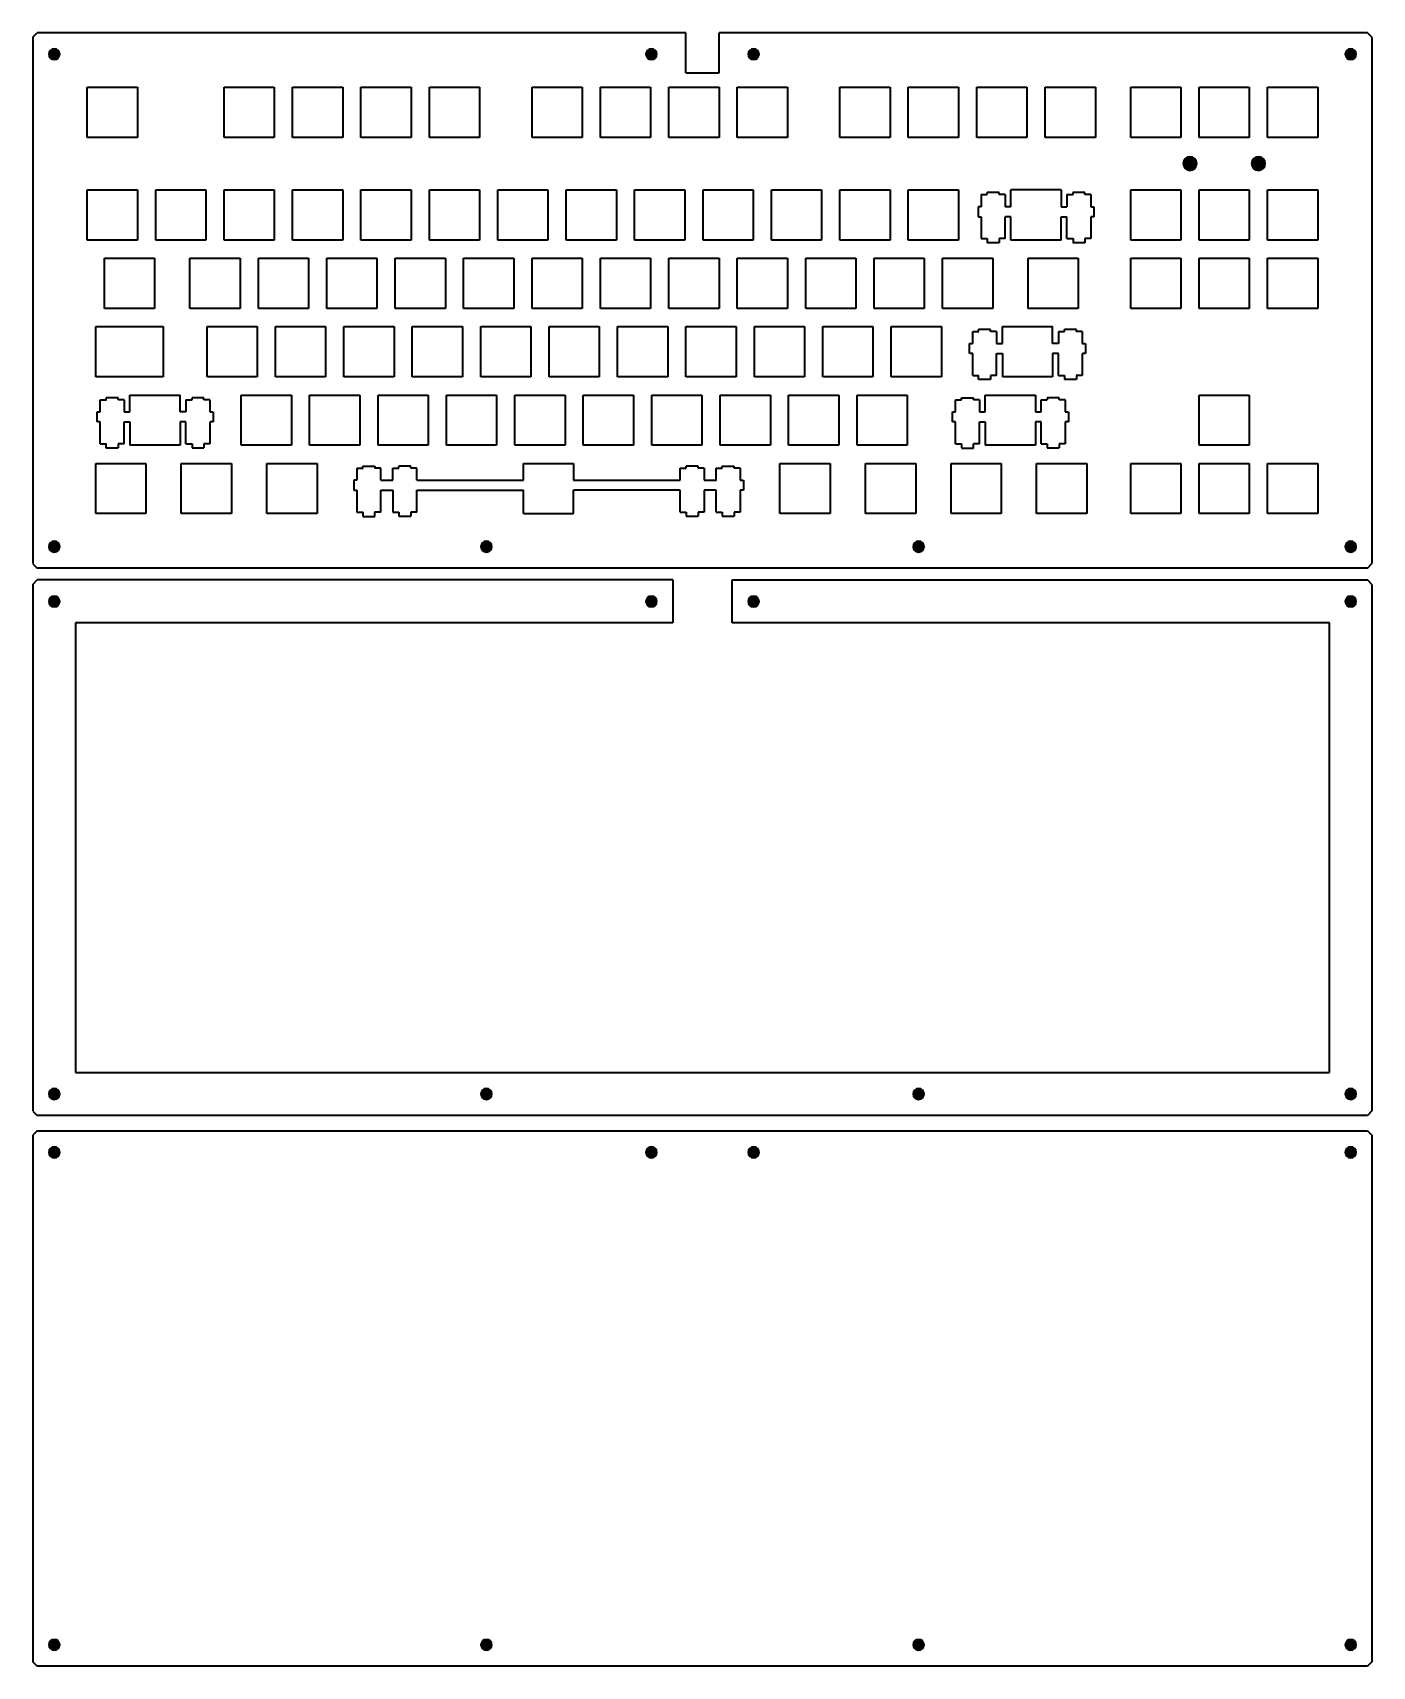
# Model space of a CAD drawing. Header units: inches. Extents: x 0 to 373, y 0 to 455.
import ezdxf

# ---------------------------------------------------------------- set-up
doc = ezdxf.new("R2010")
doc.units = ezdxf.units.IN
doc.header["$MEASUREMENT"] = 0
doc.layers.add('Layer 1', color=7, linetype='Continuous')

# ---------------------------------------------------------------- blocks, each defined once
blk = doc.blocks.new('block 5')
at = {"layer": 'Layer 1', "true_color": 0xffffff}
h = blk.add_hatch(color=7, dxfattribs=at)
h.dxf.hatch_style = 2
edge = h.paths.add_edge_path()
edge.add_spline(control_points=[(6.17, 144.85), (7.01, 144.85), (7.69, 144.17), (7.69, 143.33), (7.69, 142.5), (7.01, 141.82), (6.17, 141.82), (5.34, 141.82), (4.66, 142.5), (4.66, 143.33), (4.66, 144.17), (5.34, 144.85), (6.17, 144.85)], knot_values=[0, 0, 0, 0, 1, 1, 1, 2, 2, 2, 3, 3, 3, 4, 4, 4, 4], degree=3, periodic=1)
h = blk.add_hatch(color=7, dxfattribs=at)
h.dxf.hatch_style = 2
edge = h.paths.add_edge_path()
edge.add_spline(control_points=[(172.44, 144.85), (173.28, 144.85), (173.95, 144.17), (173.95, 143.33), (173.95, 142.5), (173.28, 141.82), (172.44, 141.82), (171.6, 141.82), (170.92, 142.5), (170.92, 143.33), (170.92, 144.17), (171.6, 144.85), (172.44, 144.85)], knot_values=[0, 0, 0, 0, 1, 1, 1, 2, 2, 2, 3, 3, 3, 4, 4, 4, 4], degree=3, periodic=1)
h = blk.add_hatch(color=7, dxfattribs=at)
h.dxf.hatch_style = 2
edge = h.paths.add_edge_path()
edge.add_spline(control_points=[(200.91, 144.85), (201.74, 144.85), (202.42, 144.17), (202.42, 143.33), (202.42, 142.5), (201.74, 141.82), (200.91, 141.82), (200.07, 141.82), (199.39, 142.5), (199.39, 143.33), (199.39, 144.17), (200.07, 144.85), (200.91, 144.85)], knot_values=[0, 0, 0, 0, 1, 1, 1, 2, 2, 2, 3, 3, 3, 4, 4, 4, 4], degree=3, periodic=1)
h = blk.add_hatch(color=7, dxfattribs=at)
h.dxf.hatch_style = 2
edge = h.paths.add_edge_path()
edge.add_spline(control_points=[(367.17, 144.85), (368.01, 144.85), (368.69, 144.17), (368.69, 143.33), (368.69, 142.5), (368.01, 141.82), (367.17, 141.82), (366.33, 141.82), (365.65, 142.5), (365.65, 143.33), (365.65, 144.17), (366.33, 144.85), (367.17, 144.85)], knot_values=[0, 0, 0, 0, 1, 1, 1, 2, 2, 2, 3, 3, 3, 4, 4, 4, 4], degree=3, periodic=1)
h = blk.add_hatch(color=7, dxfattribs=at)
h.dxf.hatch_style = 2
edge = h.paths.add_edge_path()
edge.add_spline(control_points=[(6.17, 7.69), (7.01, 7.69), (7.69, 7.01), (7.69, 6.17), (7.69, 5.34), (7.01, 4.66), (6.17, 4.66), (5.34, 4.66), (4.66, 5.34), (4.66, 6.17), (4.66, 7.01), (5.34, 7.69), (6.17, 7.69)], knot_values=[0, 0, 0, 0, 1, 1, 1, 2, 2, 2, 3, 3, 3, 4, 4, 4, 4], degree=3, periodic=1)
h = blk.add_hatch(color=7, dxfattribs=at)
h.dxf.hatch_style = 2
edge = h.paths.add_edge_path()
edge.add_spline(control_points=[(126.51, 7.69), (127.34, 7.69), (128.02, 7.01), (128.02, 6.17), (128.02, 5.34), (127.34, 4.66), (126.51, 4.66), (125.67, 4.66), (124.99, 5.34), (124.99, 6.17), (124.99, 7.01), (125.67, 7.69), (126.51, 7.69)], knot_values=[0, 0, 0, 0, 1, 1, 1, 2, 2, 2, 3, 3, 3, 4, 4, 4, 4], degree=3, periodic=1)
h = blk.add_hatch(color=7, dxfattribs=at)
h.dxf.hatch_style = 2
edge = h.paths.add_edge_path()
edge.add_spline(control_points=[(246.84, 7.69), (247.68, 7.69), (248.36, 7.01), (248.36, 6.17), (248.36, 5.34), (247.68, 4.66), (246.84, 4.66), (246, 4.66), (245.32, 5.34), (245.32, 6.17), (245.32, 7.01), (246, 7.69), (246.84, 7.69)], knot_values=[0, 0, 0, 0, 1, 1, 1, 2, 2, 2, 3, 3, 3, 4, 4, 4, 4], degree=3, periodic=1)
h = blk.add_hatch(color=7, dxfattribs=at)
h.dxf.hatch_style = 2
edge = h.paths.add_edge_path()
edge.add_spline(control_points=[(367.17, 7.69), (368.01, 7.69), (368.69, 7.01), (368.69, 6.17), (368.69, 5.34), (368.01, 4.66), (367.17, 4.66), (366.33, 4.66), (365.65, 5.34), (365.65, 6.17), (365.65, 7.01), (366.33, 7.69), (367.17, 7.69)], knot_values=[0, 0, 0, 0, 1, 1, 1, 2, 2, 2, 3, 3, 3, 4, 4, 4, 4], degree=3, periodic=1)
at = {"layer": 'Layer 1', "color": 7, "lineweight": 35, "true_color": 0xffffff}
for points in [[(1.41, 149.33), (0.18, 148.1)], [(0.18, 148.1), (0.18, 1.45)], [(1.41, 149.33), (371.83, 149.33)], [(371.83, 149.33), (373.17, 147.99)], [(373.17, 1.55), (373.17, 147.99)], [(1.41, 0.18), (0.18, 1.41)], [(371.79, 0.18), (1.41, 0.18)], [(373.17, 1.55), (371.79, 0.18)]]:
    blk.add_lwpolyline(points, dxfattribs=at)
for points in [[(6.17, 144.85), (7.01, 144.85), (7.69, 144.17), (7.69, 143.33), (7.69, 142.5), (7.01, 141.82), (6.17, 141.82), (5.34, 141.82), (4.66, 142.5), (4.66, 143.33), (4.66, 144.17), (5.34, 144.85), (6.17, 144.85)], [(172.44, 144.85), (173.28, 144.85), (173.95, 144.17), (173.95, 143.33), (173.95, 142.5), (173.28, 141.82), (172.44, 141.82), (171.6, 141.82), (170.92, 142.5), (170.92, 143.33), (170.92, 144.17), (171.6, 144.85), (172.44, 144.85)], [(200.91, 144.85), (201.74, 144.85), (202.42, 144.17), (202.42, 143.33), (202.42, 142.5), (201.74, 141.82), (200.91, 141.82), (200.07, 141.82), (199.39, 142.5), (199.39, 143.33), (199.39, 144.17), (200.07, 144.85), (200.91, 144.85)], [(367.17, 144.85), (368.01, 144.85), (368.69, 144.17), (368.69, 143.33), (368.69, 142.5), (368.01, 141.82), (367.17, 141.82), (366.33, 141.82), (365.65, 142.5), (365.65, 143.33), (365.65, 144.17), (366.33, 144.85), (367.17, 144.85)], [(6.17, 7.69), (7.01, 7.69), (7.69, 7.01), (7.69, 6.17), (7.69, 5.34), (7.01, 4.66), (6.17, 4.66), (5.34, 4.66), (4.66, 5.34), (4.66, 6.17), (4.66, 7.01), (5.34, 7.69), (6.17, 7.69)], [(126.51, 7.69), (127.34, 7.69), (128.02, 7.01), (128.02, 6.17), (128.02, 5.34), (127.34, 4.66), (126.51, 4.66), (125.67, 4.66), (124.99, 5.34), (124.99, 6.17), (124.99, 7.01), (125.67, 7.69), (126.51, 7.69)], [(246.84, 7.69), (247.68, 7.69), (248.36, 7.01), (248.36, 6.17), (248.36, 5.34), (247.68, 4.66), (246.84, 4.66), (246, 4.66), (245.32, 5.34), (245.32, 6.17), (245.32, 7.01), (246, 7.69), (246.84, 7.69)], [(367.17, 7.69), (368.01, 7.69), (368.69, 7.01), (368.69, 6.17), (368.69, 5.34), (368.01, 4.66), (367.17, 4.66), (366.33, 4.66), (365.65, 5.34), (365.65, 6.17), (365.65, 7.01), (366.33, 7.69), (367.17, 7.69)]]:
    blk.add_open_spline(points, degree=3, knots=[0, 0, 0, 0, 1, 1, 1, 2, 2, 2, 3, 3, 3, 4, 4, 4, 4], dxfattribs=at)
blk = doc.blocks.new('block 6')
at = {"layer": 'Layer 1', "true_color": 0xffffff}
h = blk.add_hatch(color=7, dxfattribs=at)
h.dxf.hatch_style = 2
edge = h.paths.add_edge_path()
edge.add_spline(control_points=[(6.17, 298.27), (7.01, 298.27), (7.69, 297.59), (7.69, 296.76), (7.69, 295.92), (7.01, 295.24), (6.17, 295.24), (5.34, 295.24), (4.66, 295.92), (4.66, 296.76), (4.66, 297.59), (5.34, 298.27), (6.17, 298.27)], knot_values=[0, 0, 0, 0, 1, 1, 1, 2, 2, 2, 3, 3, 3, 4, 4, 4, 4], degree=3, periodic=1)
h = blk.add_hatch(color=7, dxfattribs=at)
h.dxf.hatch_style = 2
edge = h.paths.add_edge_path()
edge.add_spline(control_points=[(172.44, 298.27), (173.28, 298.27), (173.95, 297.59), (173.95, 296.76), (173.95, 295.92), (173.28, 295.24), (172.44, 295.24), (171.6, 295.24), (170.92, 295.92), (170.92, 296.76), (170.92, 297.59), (171.6, 298.27), (172.44, 298.27)], knot_values=[0, 0, 0, 0, 1, 1, 1, 2, 2, 2, 3, 3, 3, 4, 4, 4, 4], degree=3, periodic=1)
h = blk.add_hatch(color=7, dxfattribs=at)
h.dxf.hatch_style = 2
edge = h.paths.add_edge_path()
edge.add_spline(control_points=[(200.91, 298.27), (201.74, 298.27), (202.42, 297.59), (202.42, 296.76), (202.42, 295.92), (201.74, 295.24), (200.91, 295.24), (200.07, 295.24), (199.39, 295.92), (199.39, 296.76), (199.39, 297.59), (200.07, 298.27), (200.91, 298.27)], knot_values=[0, 0, 0, 0, 1, 1, 1, 2, 2, 2, 3, 3, 3, 4, 4, 4, 4], degree=3, periodic=1)
h = blk.add_hatch(color=7, dxfattribs=at)
h.dxf.hatch_style = 2
edge = h.paths.add_edge_path()
edge.add_spline(control_points=[(367.17, 298.27), (368.01, 298.27), (368.69, 297.59), (368.69, 296.76), (368.69, 295.92), (368.01, 295.24), (367.17, 295.24), (366.33, 295.24), (365.65, 295.92), (365.65, 296.76), (365.65, 297.59), (366.33, 298.27), (367.17, 298.27)], knot_values=[0, 0, 0, 0, 1, 1, 1, 2, 2, 2, 3, 3, 3, 4, 4, 4, 4], degree=3, periodic=1)
h = blk.add_hatch(color=7, dxfattribs=at)
h.dxf.hatch_style = 2
edge = h.paths.add_edge_path()
edge.add_spline(control_points=[(6.17, 161.11), (7.01, 161.11), (7.69, 160.43), (7.69, 159.6), (7.69, 158.76), (7.01, 158.08), (6.17, 158.08), (5.34, 158.08), (4.66, 158.76), (4.66, 159.6), (4.66, 160.43), (5.34, 161.11), (6.17, 161.11)], knot_values=[0, 0, 0, 0, 1, 1, 1, 2, 2, 2, 3, 3, 3, 4, 4, 4, 4], degree=3, periodic=1)
h = blk.add_hatch(color=7, dxfattribs=at)
h.dxf.hatch_style = 2
edge = h.paths.add_edge_path()
edge.add_spline(control_points=[(126.51, 161.11), (127.34, 161.11), (128.02, 160.43), (128.02, 159.6), (128.02, 158.76), (127.34, 158.08), (126.51, 158.08), (125.67, 158.08), (124.99, 158.76), (124.99, 159.6), (124.99, 160.43), (125.67, 161.11), (126.51, 161.11)], knot_values=[0, 0, 0, 0, 1, 1, 1, 2, 2, 2, 3, 3, 3, 4, 4, 4, 4], degree=3, periodic=1)
h = blk.add_hatch(color=7, dxfattribs=at)
h.dxf.hatch_style = 2
edge = h.paths.add_edge_path()
edge.add_spline(control_points=[(246.84, 161.11), (247.68, 161.11), (248.36, 160.43), (248.36, 159.6), (248.36, 158.76), (247.68, 158.08), (246.84, 158.08), (246, 158.08), (245.32, 158.76), (245.32, 159.6), (245.32, 160.43), (246, 161.11), (246.84, 161.11)], knot_values=[0, 0, 0, 0, 1, 1, 1, 2, 2, 2, 3, 3, 3, 4, 4, 4, 4], degree=3, periodic=1)
h = blk.add_hatch(color=7, dxfattribs=at)
h.dxf.hatch_style = 2
edge = h.paths.add_edge_path()
edge.add_spline(control_points=[(367.17, 161.11), (368.01, 161.11), (368.69, 160.43), (368.69, 159.6), (368.69, 158.76), (368.01, 158.08), (367.17, 158.08), (366.33, 158.08), (365.65, 158.76), (365.65, 159.6), (365.65, 160.43), (366.33, 161.11), (367.17, 161.11)], knot_values=[0, 0, 0, 0, 1, 1, 1, 2, 2, 2, 3, 3, 3, 4, 4, 4, 4], degree=3, periodic=1)
at = {"layer": 'Layer 1', "color": 7, "lineweight": 35, "true_color": 0xffffff}
for points in [[(0.18, 301.52), (1.41, 302.75)], [(0.18, 301.52), (0.18, 154.87)], [(178.4, 302.75), (1.41, 302.75)], [(178.4, 302.75), (178.4, 290.79)], [(194.91, 290.79), (194.91, 302.75)], [(194.91, 302.75), (371.83, 302.75)], [(373.17, 301.41), (371.83, 302.75)], [(373.17, 154.98), (373.17, 301.41)], [(178.4, 290.79), (12.14, 290.79)], [(12.14, 290.79), (12.14, 165.56)], [(361.21, 290.79), (194.91, 290.79)], [(361.21, 165.56), (361.21, 290.79)], [(12.14, 165.56), (361.21, 165.56)], [(0.18, 154.83), (1.41, 153.6)], [(373.17, 154.98), (371.79, 153.6)], [(371.79, 153.6), (1.41, 153.6)]]:
    blk.add_lwpolyline(points, dxfattribs=at)
for points in [[(6.17, 298.27), (7.01, 298.27), (7.69, 297.59), (7.69, 296.76), (7.69, 295.92), (7.01, 295.24), (6.17, 295.24), (5.34, 295.24), (4.66, 295.92), (4.66, 296.76), (4.66, 297.59), (5.34, 298.27), (6.17, 298.27)], [(172.44, 298.27), (173.28, 298.27), (173.95, 297.59), (173.95, 296.76), (173.95, 295.92), (173.28, 295.24), (172.44, 295.24), (171.6, 295.24), (170.92, 295.92), (170.92, 296.76), (170.92, 297.59), (171.6, 298.27), (172.44, 298.27)], [(200.91, 298.27), (201.74, 298.27), (202.42, 297.59), (202.42, 296.76), (202.42, 295.92), (201.74, 295.24), (200.91, 295.24), (200.07, 295.24), (199.39, 295.92), (199.39, 296.76), (199.39, 297.59), (200.07, 298.27), (200.91, 298.27)], [(367.17, 298.27), (368.01, 298.27), (368.69, 297.59), (368.69, 296.76), (368.69, 295.92), (368.01, 295.24), (367.17, 295.24), (366.33, 295.24), (365.65, 295.92), (365.65, 296.76), (365.65, 297.59), (366.33, 298.27), (367.17, 298.27)], [(6.17, 161.11), (7.01, 161.11), (7.69, 160.43), (7.69, 159.6), (7.69, 158.76), (7.01, 158.08), (6.17, 158.08), (5.34, 158.08), (4.66, 158.76), (4.66, 159.6), (4.66, 160.43), (5.34, 161.11), (6.17, 161.11)], [(126.51, 161.11), (127.34, 161.11), (128.02, 160.43), (128.02, 159.6), (128.02, 158.76), (127.34, 158.08), (126.51, 158.08), (125.67, 158.08), (124.99, 158.76), (124.99, 159.6), (124.99, 160.43), (125.67, 161.11), (126.51, 161.11)], [(246.84, 161.11), (247.68, 161.11), (248.36, 160.43), (248.36, 159.6), (248.36, 158.76), (247.68, 158.08), (246.84, 158.08), (246, 158.08), (245.32, 158.76), (245.32, 159.6), (245.32, 160.43), (246, 161.11), (246.84, 161.11)], [(367.17, 161.11), (368.01, 161.11), (368.69, 160.43), (368.69, 159.6), (368.69, 158.76), (368.01, 158.08), (367.17, 158.08), (366.33, 158.08), (365.65, 158.76), (365.65, 159.6), (365.65, 160.43), (366.33, 161.11), (367.17, 161.11)]]:
    blk.add_open_spline(points, degree=3, knots=[0, 0, 0, 0, 1, 1, 1, 2, 2, 2, 3, 3, 3, 4, 4, 4, 4], dxfattribs=at)
blk = doc.blocks.new('block 7')
at = {"layer": 'Layer 1', "true_color": 0xffffff}
h = blk.add_hatch(color=7, dxfattribs=at)
h.dxf.hatch_style = 2
edge = h.paths.add_edge_path()
edge.add_spline(control_points=[(6.17, 450.71), (7.01, 450.71), (7.69, 450.03), (7.69, 449.19), (7.69, 448.35), (7.01, 447.68), (6.17, 447.68), (5.34, 447.68), (4.66, 448.35), (4.66, 449.19), (4.66, 450.03), (5.34, 450.71), (6.17, 450.71)], knot_values=[0, 0, 0, 0, 1, 1, 1, 2, 2, 2, 3, 3, 3, 4, 4, 4, 4], degree=3, periodic=1)
h = blk.add_hatch(color=7, dxfattribs=at)
h.dxf.hatch_style = 2
edge = h.paths.add_edge_path()
edge.add_spline(control_points=[(172.44, 450.71), (173.28, 450.71), (173.95, 450.03), (173.95, 449.19), (173.95, 448.35), (173.28, 447.68), (172.44, 447.68), (171.6, 447.68), (170.92, 448.35), (170.92, 449.19), (170.92, 450.03), (171.6, 450.71), (172.44, 450.71)], knot_values=[0, 0, 0, 0, 1, 1, 1, 2, 2, 2, 3, 3, 3, 4, 4, 4, 4], degree=3, periodic=1)
h = blk.add_hatch(color=7, dxfattribs=at)
h.dxf.hatch_style = 2
edge = h.paths.add_edge_path()
edge.add_spline(control_points=[(200.91, 450.71), (201.74, 450.71), (202.42, 450.03), (202.42, 449.19), (202.42, 448.35), (201.74, 447.68), (200.91, 447.68), (200.07, 447.68), (199.39, 448.35), (199.39, 449.19), (199.39, 450.03), (200.07, 450.71), (200.91, 450.71)], knot_values=[0, 0, 0, 0, 1, 1, 1, 2, 2, 2, 3, 3, 3, 4, 4, 4, 4], degree=3, periodic=1)
h = blk.add_hatch(color=7, dxfattribs=at)
h.dxf.hatch_style = 2
edge = h.paths.add_edge_path()
edge.add_spline(control_points=[(367.17, 450.71), (368.01, 450.71), (368.69, 450.03), (368.69, 449.19), (368.69, 448.35), (368.01, 447.68), (367.17, 447.68), (366.33, 447.68), (365.65, 448.35), (365.65, 449.19), (365.65, 450.03), (366.33, 450.71), (367.17, 450.71)], knot_values=[0, 0, 0, 0, 1, 1, 1, 2, 2, 2, 3, 3, 3, 4, 4, 4, 4], degree=3, periodic=1)
h = blk.add_hatch(color=7, dxfattribs=at)
h.dxf.hatch_style = 2
edge = h.paths.add_edge_path()
edge.add_spline(control_points=[(6, 447.75), (6, 447.75), (6, 447.75), (6, 447.75), (6, 447.75), (6, 447.75), (6, 447.75), (6, 447.75), (6, 447.75), (6, 447.75), (6, 447.75), (6, 447.75), (6, 447.75)], knot_values=[0, 0, 0, 0, 1, 1, 1, 2, 2, 2, 3, 3, 3, 4, 4, 4, 4], degree=3, periodic=1)
h = blk.add_hatch(color=7, dxfattribs=at)
h.dxf.hatch_style = 2
edge = h.paths.add_edge_path()
edge.add_spline(control_points=[(6, 447.75), (6, 447.75), (6, 447.75), (6, 447.75), (6, 447.75), (6, 447.75), (6, 447.75), (6, 447.75), (6, 447.75), (6, 447.75), (6, 447.75), (6, 447.75), (6, 447.75)], knot_values=[0, 0, 0, 0, 1, 1, 1, 2, 2, 2, 3, 3, 3, 4, 4, 4, 4], degree=3, periodic=1)
h = blk.add_hatch(color=7, dxfattribs=at)
h.dxf.hatch_style = 2
edge = h.paths.add_edge_path()
edge.add_spline(control_points=[(6, 447.75), (6, 447.75), (6, 447.75), (6, 447.75), (6, 447.75), (6, 447.75), (6, 447.75), (6, 447.75), (6, 447.75), (6, 447.75), (6, 447.75), (6, 447.75), (6, 447.75)], knot_values=[0, 0, 0, 0, 1, 1, 1, 2, 2, 2, 3, 3, 3, 4, 4, 4, 4], degree=3, periodic=1)
h = blk.add_hatch(color=7, dxfattribs=at)
h.dxf.hatch_style = 2
edge = h.paths.add_edge_path()
edge.add_spline(control_points=[(6, 447.75), (6, 447.75), (6, 447.75), (6, 447.75), (6, 447.75), (6, 447.75), (6, 447.75), (6, 447.75), (6, 447.75), (6, 447.75), (6, 447.75), (6, 447.75), (6, 447.75)], knot_values=[0, 0, 0, 0, 1, 1, 1, 2, 2, 2, 3, 3, 3, 4, 4, 4, 4], degree=3, periodic=1)
h = blk.add_hatch(color=7, dxfattribs=at)
h.dxf.hatch_style = 2
edge = h.paths.add_edge_path()
edge.add_spline(control_points=[(322.4, 420.62), (323.46, 420.62), (324.31, 419.76), (324.31, 418.71), (324.31, 417.66), (323.46, 416.81), (322.4, 416.81), (321.35, 416.81), (320.5, 417.66), (320.5, 418.71), (320.5, 419.76), (321.35, 420.62), (322.4, 420.62)], knot_values=[0, 0, 0, 0, 1, 1, 1, 2, 2, 2, 3, 3, 3, 4, 4, 4, 4], degree=3, periodic=1)
h = blk.add_hatch(color=7, dxfattribs=at)
h.dxf.hatch_style = 2
edge = h.paths.add_edge_path()
edge.add_spline(control_points=[(341.45, 420.62), (342.51, 420.62), (343.36, 419.76), (343.36, 418.71), (343.36, 417.66), (342.51, 416.81), (341.45, 416.81), (340.4, 416.81), (339.55, 417.66), (339.55, 418.71), (339.55, 419.76), (340.4, 420.62), (341.45, 420.62)], knot_values=[0, 0, 0, 0, 1, 1, 1, 2, 2, 2, 3, 3, 3, 4, 4, 4, 4], degree=3, periodic=1)
h = blk.add_hatch(color=7, dxfattribs=at)
h.dxf.hatch_style = 2
edge = h.paths.add_edge_path()
edge.add_spline(control_points=[(6.17, 313.55), (7.01, 313.55), (7.69, 312.87), (7.69, 312.03), (7.69, 311.19), (7.01, 310.52), (6.17, 310.52), (5.34, 310.52), (4.66, 311.19), (4.66, 312.03), (4.66, 312.87), (5.34, 313.55), (6.17, 313.55)], knot_values=[0, 0, 0, 0, 1, 1, 1, 2, 2, 2, 3, 3, 3, 4, 4, 4, 4], degree=3, periodic=1)
h = blk.add_hatch(color=7, dxfattribs=at)
h.dxf.hatch_style = 2
edge = h.paths.add_edge_path()
edge.add_spline(control_points=[(126.51, 313.55), (127.34, 313.55), (128.02, 312.87), (128.02, 312.03), (128.02, 311.19), (127.34, 310.52), (126.51, 310.52), (125.67, 310.52), (124.99, 311.19), (124.99, 312.03), (124.99, 312.87), (125.67, 313.55), (126.51, 313.55)], knot_values=[0, 0, 0, 0, 1, 1, 1, 2, 2, 2, 3, 3, 3, 4, 4, 4, 4], degree=3, periodic=1)
h = blk.add_hatch(color=7, dxfattribs=at)
h.dxf.hatch_style = 2
edge = h.paths.add_edge_path()
edge.add_spline(control_points=[(246.84, 313.55), (247.68, 313.55), (248.36, 312.87), (248.36, 312.03), (248.36, 311.19), (247.68, 310.52), (246.84, 310.52), (246, 310.52), (245.32, 311.19), (245.32, 312.03), (245.32, 312.87), (246, 313.55), (246.84, 313.55)], knot_values=[0, 0, 0, 0, 1, 1, 1, 2, 2, 2, 3, 3, 3, 4, 4, 4, 4], degree=3, periodic=1)
h = blk.add_hatch(color=7, dxfattribs=at)
h.dxf.hatch_style = 2
edge = h.paths.add_edge_path()
edge.add_spline(control_points=[(367.17, 313.55), (368.01, 313.55), (368.69, 312.87), (368.69, 312.03), (368.69, 311.19), (368.01, 310.52), (367.17, 310.52), (366.33, 310.52), (365.65, 311.19), (365.65, 312.03), (365.65, 312.87), (366.33, 313.55), (367.17, 313.55)], knot_values=[0, 0, 0, 0, 1, 1, 1, 2, 2, 2, 3, 3, 3, 4, 4, 4, 4], degree=3, periodic=1)
at = {"layer": 'Layer 1', "color": 7, "lineweight": 35, "true_color": 0xffffff}
for points in [[(0.18, 453.95), (1.41, 455.19)], [(182, 455.19), (1.41, 455.19)], [(182, 443.97), (182, 455.19)], [(371.83, 455.19), (191.31, 455.19)], [(191.31, 443.97), (191.31, 455.19)], [(373.17, 453.85), (371.83, 455.19)], [(0.18, 453.95), (0.18, 307.3)], [(373.17, 307.41), (373.17, 453.85)], [(182, 443.97), (191.31, 443.97)], [(15.38, 439.98), (29.35, 439.98)], [(15.38, 426.01), (15.38, 439.98)], [(29.35, 439.98), (29.35, 426.01)], [(53.48, 439.98), (67.45, 439.98)], [(53.48, 426.01), (53.48, 439.98)], [(67.45, 439.98), (67.45, 426.01)], [(72.53, 439.98), (86.5, 439.98)], [(72.53, 426.01), (72.53, 439.98)], [(86.5, 439.98), (86.5, 426.01)], [(91.58, 439.98), (105.55, 439.98)], [(91.58, 426.01), (91.58, 439.98)], [(105.55, 439.98), (105.55, 426.01)], [(110.63, 439.98), (124.6, 439.98)], [(110.63, 426.01), (110.63, 439.98)], [(124.6, 439.98), (124.6, 426.01)], [(139.21, 439.98), (153.18, 439.98)], [(139.21, 426.01), (139.21, 439.98)], [(153.18, 439.98), (153.18, 426.01)], [(158.26, 439.98), (172.23, 439.98)], [(158.26, 426.01), (158.26, 439.98)], [(172.23, 439.98), (172.23, 426.01)], [(177.31, 439.98), (191.28, 439.98)], [(177.31, 426.01), (177.31, 439.98)], [(191.28, 439.98), (191.28, 426.01)], [(196.36, 439.98), (210.33, 439.98)], [(196.36, 426.01), (196.36, 439.98)], [(210.33, 439.98), (210.33, 426.01)], [(224.93, 439.98), (238.9, 439.98)], [(224.93, 426.01), (224.93, 439.98)], [(238.9, 439.98), (238.9, 426.01)], [(243.98, 439.98), (257.95, 439.98)], [(243.98, 426.01), (243.98, 439.98)], [(257.95, 439.98), (257.95, 426.01)], [(263.03, 439.98), (277, 439.98)], [(263.03, 426.01), (263.03, 439.98)], [(277, 439.98), (277, 426.01)], [(282.08, 439.98), (296.05, 439.98)], [(282.08, 426.01), (282.08, 439.98)], [(296.05, 439.98), (296.05, 426.01)], [(305.89, 439.98), (319.86, 439.98)], [(305.89, 426.01), (305.89, 439.98)], [(319.86, 439.98), (319.86, 426.01)], [(324.94, 439.98), (338.91, 439.98)], [(324.94, 426.01), (324.94, 439.98)], [(338.91, 439.98), (338.91, 426.01)], [(343.99, 439.98), (357.96, 439.98)], [(343.99, 426.01), (343.99, 439.98)], [(357.96, 439.98), (357.96, 426.01)], [(29.35, 426.01), (15.38, 426.01)], [(67.45, 426.01), (53.48, 426.01)], [(86.5, 426.01), (72.53, 426.01)], [(105.55, 426.01), (91.58, 426.01)], [(124.6, 426.01), (110.63, 426.01)], [(153.18, 426.01), (139.21, 426.01)], [(172.23, 426.01), (158.26, 426.01)], [(191.28, 426.01), (177.31, 426.01)], [(210.33, 426.01), (196.36, 426.01)], [(238.9, 426.01), (224.93, 426.01)], [(257.95, 426.01), (243.98, 426.01)], [(277, 426.01), (263.03, 426.01)], [(296.05, 426.01), (282.08, 426.01)], [(319.86, 426.01), (305.89, 426.01)], [(338.91, 426.01), (324.94, 426.01)], [(357.96, 426.01), (343.99, 426.01)], [(15.38, 411.41), (29.35, 411.41)], [(15.38, 397.44), (15.38, 411.41)], [(29.35, 411.41), (29.35, 397.44)], [(34.43, 411.41), (48.4, 411.41)], [(34.43, 397.44), (34.43, 411.41)], [(48.4, 411.41), (48.4, 397.44)], [(53.48, 411.41), (67.45, 411.41)], [(53.48, 397.44), (53.48, 411.41)], [(67.45, 411.41), (67.45, 397.44)], [(72.53, 411.41), (86.5, 411.41)], [(72.53, 397.44), (72.53, 411.41)], [(86.5, 411.41), (86.5, 397.44)], [(91.58, 411.41), (105.55, 411.41)], [(91.58, 397.44), (91.58, 411.41)], [(105.55, 411.41), (105.55, 397.44)], [(110.63, 411.41), (124.6, 411.41)], [(110.63, 397.44), (110.63, 411.41)], [(124.6, 411.41), (124.6, 397.44)], [(129.68, 411.41), (143.65, 411.41)], [(129.68, 397.44), (129.68, 411.41)], [(143.65, 411.41), (143.65, 397.44)], [(148.73, 411.41), (162.7, 411.41)], [(148.73, 397.44), (148.73, 411.41)], [(162.7, 411.41), (162.7, 397.44)], [(167.78, 411.41), (181.75, 411.41)], [(167.78, 397.44), (167.78, 411.41)], [(181.75, 411.41), (181.75, 397.44)], [(186.83, 411.41), (200.8, 411.41)], [(186.83, 397.44), (186.83, 411.41)], [(200.8, 411.41), (200.8, 397.44)], [(205.88, 411.41), (219.85, 411.41)], [(205.88, 397.44), (205.88, 411.41)], [(219.85, 411.41), (219.85, 397.44)], [(224.93, 411.41), (238.9, 411.41)], [(224.93, 397.44), (224.93, 411.41)], [(238.9, 411.41), (238.9, 397.44)], [(243.98, 411.41), (257.95, 411.41)], [(243.98, 397.44), (243.98, 411.41)], [(257.95, 411.41), (257.95, 397.44)], [(264.27, 410.1), (264.27, 406.72)], [(264.27, 410.1), (265.96, 410.1)], [(269.24, 410.63), (265.92, 410.63)], [(265.96, 410.1), (265.96, 410.63)], [(269.24, 410.1), (269.24, 410.63)], [(270.93, 410.1), (269.24, 410.1)], [(270.93, 410.1), (270.93, 406.72)], [(286.53, 411.41), (272.56, 411.41)], [(272.56, 406.72), (272.56, 411.41)], [(286.53, 411.41), (286.53, 406.72)], [(288.15, 410.1), (288.15, 406.72)], [(288.15, 410.1), (289.84, 410.1)], [(293.12, 410.63), (289.81, 410.63)], [(289.84, 410.1), (289.84, 410.63)], [(293.12, 410.1), (293.12, 410.63)], [(294.82, 410.1), (293.12, 410.1)], [(294.82, 410.1), (294.82, 406.72)], [(305.89, 411.41), (319.86, 411.41)], [(305.89, 397.44), (305.89, 411.41)], [(319.86, 411.41), (319.86, 397.44)], [(324.94, 411.41), (338.91, 411.41)], [(324.94, 397.44), (324.94, 411.41)], [(338.91, 411.41), (338.91, 397.44)], [(343.99, 411.41), (357.96, 411.41)], [(343.99, 397.44), (343.99, 411.41)], [(357.96, 411.41), (357.96, 397.44)], [(263.42, 406.72), (263.42, 403.93)], [(264.27, 406.72), (263.42, 406.72)], [(272.56, 406.72), (270.93, 406.72)], [(286.53, 406.72), (288.15, 406.72)], [(294.82, 406.72), (295.66, 406.72)], [(295.66, 406.72), (295.66, 403.93)], [(263.42, 403.93), (264.27, 403.93)], [(264.27, 403.93), (264.27, 397.83)], [(270.93, 397.83), (270.93, 403.93)], [(272.56, 403.93), (270.93, 403.93)], [(272.56, 397.44), (272.56, 403.93)], [(286.53, 397.44), (286.53, 403.93)], [(286.53, 403.93), (288.15, 403.93)], [(288.15, 397.83), (288.15, 403.93)], [(294.82, 403.93), (294.82, 397.83)], [(295.66, 403.93), (294.82, 403.93)], [(29.35, 397.44), (15.38, 397.44)], [(48.4, 397.44), (34.43, 397.44)], [(67.45, 397.44), (53.48, 397.44)], [(86.5, 397.44), (72.53, 397.44)], [(105.55, 397.44), (91.58, 397.44)], [(124.6, 397.44), (110.63, 397.44)], [(143.65, 397.44), (129.68, 397.44)], [(162.7, 397.44), (148.73, 397.44)], [(181.75, 397.44), (167.78, 397.44)], [(200.8, 397.44), (186.83, 397.44)], [(219.85, 397.44), (205.88, 397.44)], [(238.9, 397.44), (224.93, 397.44)], [(257.95, 397.44), (243.98, 397.44)], [(264.27, 397.83), (265.96, 397.83)], [(269.24, 396.66), (265.92, 396.66)], [(265.96, 397.83), (265.96, 396.7)], [(269.24, 397.83), (269.24, 396.7)], [(270.93, 397.83), (269.24, 397.83)], [(286.53, 397.44), (272.56, 397.44)], [(288.15, 397.83), (289.84, 397.83)], [(293.12, 396.66), (289.81, 396.66)], [(289.84, 397.83), (289.84, 396.7)], [(293.12, 397.83), (293.12, 396.7)], [(294.82, 397.83), (293.12, 397.83)], [(319.86, 397.44), (305.89, 397.44)], [(338.91, 397.44), (324.94, 397.44)], [(357.96, 397.44), (343.99, 397.44)], [(20.14, 392.36), (34.11, 392.36)], [(20.14, 378.39), (20.14, 392.36)], [(34.11, 392.36), (34.11, 378.39)], [(43.96, 392.36), (57.93, 392.36)], [(43.96, 378.39), (43.96, 392.36)], [(57.93, 392.36), (57.93, 378.39)], [(63.01, 392.36), (76.98, 392.36)], [(63.01, 378.39), (63.01, 392.36)], [(76.98, 392.36), (76.98, 378.39)], [(82.06, 392.36), (96.03, 392.36)], [(82.06, 378.39), (82.06, 392.36)], [(96.03, 392.36), (96.03, 378.39)], [(101.11, 392.36), (115.08, 392.36)], [(101.11, 378.39), (101.11, 392.36)], [(115.08, 392.36), (115.08, 378.39)], [(120.16, 392.36), (134.13, 392.36)], [(120.16, 378.39), (120.16, 392.36)], [(134.13, 392.36), (134.13, 378.39)], [(139.21, 392.36), (153.18, 392.36)], [(139.21, 378.39), (139.21, 392.36)], [(153.18, 392.36), (153.18, 378.39)], [(158.26, 392.36), (172.23, 392.36)], [(158.26, 378.39), (158.26, 392.36)], [(172.23, 392.36), (172.23, 378.39)], [(177.31, 392.36), (191.28, 392.36)], [(177.31, 378.39), (177.31, 392.36)], [(191.28, 392.36), (191.28, 378.39)], [(196.36, 392.36), (210.33, 392.36)], [(196.36, 378.39), (196.36, 392.36)], [(210.33, 392.36), (210.33, 378.39)], [(215.41, 392.36), (229.38, 392.36)], [(215.41, 378.39), (215.41, 392.36)], [(229.38, 392.36), (229.38, 378.39)], [(234.46, 392.36), (248.43, 392.36)], [(234.46, 378.39), (234.46, 392.36)], [(248.43, 392.36), (248.43, 378.39)], [(253.51, 392.36), (267.48, 392.36)], [(253.51, 378.39), (253.51, 392.36)], [(267.48, 392.36), (267.48, 378.39)], [(277.32, 392.36), (291.29, 392.36)], [(277.32, 378.39), (277.32, 392.36)], [(291.29, 392.36), (291.29, 378.39)], [(305.89, 392.36), (319.86, 392.36)], [(305.89, 378.39), (305.89, 392.36)], [(319.86, 392.36), (319.86, 378.39)], [(324.94, 392.36), (338.91, 392.36)], [(324.94, 378.39), (324.94, 392.36)], [(338.91, 392.36), (338.91, 378.39)], [(343.99, 392.36), (357.96, 392.36)], [(343.99, 378.39), (343.99, 392.36)], [(357.96, 392.36), (357.96, 378.39)], [(34.11, 378.39), (20.14, 378.39)], [(57.93, 378.39), (43.96, 378.39)], [(76.98, 378.39), (63.01, 378.39)], [(96.03, 378.39), (82.06, 378.39)], [(115.08, 378.39), (101.11, 378.39)], [(134.13, 378.39), (120.16, 378.39)], [(153.18, 378.39), (139.21, 378.39)], [(172.23, 378.39), (158.26, 378.39)], [(191.28, 378.39), (177.31, 378.39)], [(210.33, 378.39), (196.36, 378.39)], [(229.38, 378.39), (215.41, 378.39)], [(248.43, 378.39), (234.46, 378.39)], [(267.48, 378.39), (253.51, 378.39)], [(291.29, 378.39), (277.32, 378.39)], [(319.86, 378.39), (305.89, 378.39)], [(338.91, 378.39), (324.94, 378.39)], [(357.96, 378.39), (343.99, 378.39)], [(17.74, 373.31), (36.48, 373.31)], [(17.74, 359.34), (17.74, 373.31)], [(36.48, 373.31), (36.48, 359.34)], [(48.72, 373.31), (62.69, 373.31)], [(48.72, 359.34), (48.72, 373.31)], [(62.69, 373.31), (62.69, 359.34)], [(67.77, 373.31), (81.74, 373.31)], [(67.77, 359.34), (67.77, 373.31)], [(81.74, 373.31), (81.74, 359.34)], [(86.82, 373.31), (100.79, 373.31)], [(86.82, 359.34), (86.82, 373.31)], [(100.79, 373.31), (100.79, 359.34)], [(105.87, 373.31), (119.84, 373.31)], [(105.87, 359.34), (105.87, 373.31)], [(119.84, 373.31), (119.84, 359.34)], [(124.92, 373.31), (138.89, 373.31)], [(124.92, 359.34), (124.92, 373.31)], [(138.89, 373.31), (138.89, 359.34)], [(143.97, 373.31), (157.94, 373.31)], [(143.97, 359.34), (143.97, 373.31)], [(157.94, 373.31), (157.94, 359.34)], [(163.02, 373.31), (176.99, 373.31)], [(163.02, 359.34), (163.02, 373.31)], [(176.99, 373.31), (176.99, 359.34)], [(182.07, 373.31), (196.04, 373.31)], [(182.07, 359.34), (182.07, 373.31)], [(196.04, 373.31), (196.04, 359.34)], [(201.12, 373.31), (215.09, 373.31)], [(201.12, 359.34), (201.12, 373.31)], [(215.09, 373.31), (215.09, 359.34)], [(220.17, 373.31), (234.14, 373.31)], [(220.17, 359.34), (220.17, 373.31)], [(234.14, 373.31), (234.14, 359.34)], [(239.22, 373.31), (253.19, 373.31)], [(239.22, 359.34), (239.22, 373.31)], [(253.19, 373.31), (253.19, 359.34)], [(270.16, 373.31), (284.13, 373.31)], [(270.16, 368.62), (270.16, 373.31)], [(284.13, 368.62), (284.13, 373.31)], [(261.02, 368.62), (261.87, 368.62)], [(261.02, 365.83), (261.02, 368.62)], [(261.9, 368.62), (261.9, 372)], [(261.9, 372), (263.6, 372)], [(266.88, 372.53), (263.56, 372.53)], [(263.56, 372), (263.56, 372.53)], [(268.53, 372), (266.84, 372)], [(266.88, 372), (266.88, 372.53)], [(268.53, 372), (268.53, 368.62)], [(268.53, 368.62), (270.16, 368.62)], [(285.75, 368.62), (284.13, 368.62)], [(285.75, 372), (285.75, 368.62)], [(285.75, 372), (287.44, 372)], [(290.76, 372.53), (287.44, 372.53)], [(287.44, 372), (287.44, 372.53)], [(292.42, 372), (290.72, 372)], [(290.76, 372), (290.76, 372.53)], [(292.42, 372), (292.42, 368.62)], [(292.42, 368.62), (293.26, 368.62)], [(293.3, 368.62), (293.3, 365.83)], [(261.9, 365.83), (261.06, 365.83)], [(261.9, 359.73), (261.9, 365.83)], [(268.53, 359.73), (268.53, 365.83)], [(268.53, 365.83), (270.16, 365.83)], [(270.16, 365.83), (270.16, 359.34)], [(285.75, 365.83), (284.13, 365.83)], [(284.13, 365.83), (284.13, 359.34)], [(285.75, 359.73), (285.75, 365.83)], [(292.42, 365.83), (292.42, 359.73)], [(293.3, 365.83), (292.45, 365.83)], [(261.9, 359.73), (263.6, 359.73)], [(263.56, 358.56), (263.56, 359.69)], [(268.53, 359.73), (266.84, 359.73)], [(266.88, 359.73), (266.88, 358.6)], [(285.75, 359.73), (287.44, 359.73)], [(287.44, 359.73), (287.44, 358.6)], [(292.42, 359.73), (290.72, 359.73)], [(290.76, 359.73), (290.76, 358.6)], [(36.48, 359.34), (17.74, 359.34)], [(62.69, 359.34), (48.72, 359.34)], [(81.74, 359.34), (67.77, 359.34)], [(100.79, 359.34), (86.82, 359.34)], [(119.84, 359.34), (105.87, 359.34)], [(138.89, 359.34), (124.92, 359.34)], [(157.94, 359.34), (143.97, 359.34)], [(176.99, 359.34), (163.02, 359.34)], [(196.04, 359.34), (182.07, 359.34)], [(215.09, 359.34), (201.12, 359.34)], [(234.14, 359.34), (220.17, 359.34)], [(253.19, 359.34), (239.22, 359.34)], [(266.88, 358.56), (263.56, 358.56)], [(284.13, 359.34), (270.16, 359.34)], [(290.76, 358.56), (287.44, 358.56)], [(19.01, 349.57), (19.01, 352.95)], [(19.01, 352.95), (20.71, 352.95)], [(23.99, 353.48), (20.67, 353.48)], [(20.67, 352.95), (20.67, 353.48)], [(23.99, 352.95), (23.99, 353.48)], [(25.65, 352.95), (23.99, 352.95)], [(25.65, 352.95), (25.65, 349.57)], [(27.27, 354.26), (41.24, 354.26)], [(27.27, 349.57), (27.27, 354.26)], [(41.24, 349.57), (41.24, 354.26)], [(42.86, 352.95), (42.86, 349.57)], [(42.86, 352.95), (44.56, 352.95)], [(47.87, 353.48), (44.56, 353.48)], [(44.56, 352.95), (44.56, 353.48)], [(49.53, 352.95), (47.84, 352.95)], [(47.87, 352.95), (47.87, 353.48)], [(49.53, 352.95), (49.53, 349.57)], [(58.24, 354.26), (72.21, 354.26)], [(58.24, 340.29), (58.24, 354.26)], [(72.21, 354.26), (72.21, 340.29)], [(77.29, 354.26), (91.26, 354.26)], [(77.29, 340.29), (77.29, 354.26)], [(91.26, 354.26), (91.26, 340.29)], [(96.34, 354.26), (110.31, 354.26)], [(96.34, 340.29), (96.34, 354.26)], [(110.31, 354.26), (110.31, 340.29)], [(115.39, 354.26), (129.36, 354.26)], [(115.39, 340.29), (115.39, 354.26)], [(129.36, 354.26), (129.36, 340.29)], [(134.44, 354.26), (148.41, 354.26)], [(134.44, 340.29), (134.44, 354.26)], [(148.41, 354.26), (148.41, 340.29)], [(153.49, 354.26), (167.46, 354.26)], [(153.49, 340.29), (153.49, 354.26)], [(167.46, 354.26), (167.46, 340.29)], [(172.54, 354.26), (186.51, 354.26)], [(172.54, 340.29), (172.54, 354.26)], [(186.51, 354.26), (186.51, 340.29)], [(191.59, 354.26), (205.56, 354.26)], [(191.59, 340.29), (191.59, 354.26)], [(205.56, 354.26), (205.56, 340.29)], [(210.64, 354.26), (224.61, 354.26)], [(210.64, 340.29), (210.64, 354.26)], [(224.61, 354.26), (224.61, 340.29)], [(229.69, 354.26), (243.66, 354.26)], [(229.69, 340.29), (229.69, 354.26)], [(243.66, 354.26), (243.66, 340.29)], [(257.14, 349.57), (257.14, 352.95)], [(257.14, 352.95), (258.83, 352.95)], [(258.8, 352.95), (258.8, 353.48)], [(258.8, 353.48), (262.11, 353.48)], [(262.11, 352.95), (262.11, 353.48)], [(263.77, 352.95), (262.11, 352.95)], [(263.77, 352.95), (263.77, 349.57)], [(265.39, 354.26), (279.36, 354.26)], [(265.39, 349.57), (265.39, 354.26)], [(279.36, 354.26), (279.36, 349.57)], [(280.99, 349.57), (280.99, 352.95)], [(280.99, 352.95), (282.68, 352.95)], [(286, 353.48), (282.68, 353.48)], [(282.68, 353.48), (282.68, 352.95)], [(287.66, 352.95), (285.96, 352.95)], [(286, 352.95), (286, 353.48)], [(287.66, 352.95), (287.66, 349.57)], [(324.94, 354.26), (338.91, 354.26)], [(324.94, 340.29), (324.94, 354.26)], [(338.91, 354.26), (338.91, 340.29)], [(18.13, 349.57), (18.98, 349.57)], [(18.13, 346.78), (18.13, 349.57)], [(19.01, 346.78), (18.17, 346.78)], [(19.01, 340.68), (19.01, 346.78)], [(25.65, 349.57), (27.27, 349.57)], [(25.65, 340.68), (25.65, 346.78)], [(25.65, 346.78), (27.27, 346.78)], [(27.27, 346.78), (27.27, 340.29)], [(42.86, 349.57), (41.24, 349.57)], [(42.86, 346.78), (41.24, 346.78)], [(41.24, 346.78), (41.24, 340.29)], [(42.86, 340.68), (42.86, 346.78)], [(49.53, 349.57), (50.38, 349.57)], [(49.53, 346.78), (49.53, 340.68)], [(50.41, 346.78), (49.57, 346.78)], [(50.41, 349.57), (50.41, 346.78)], [(256.26, 349.57), (257.1, 349.57)], [(256.26, 346.78), (256.26, 349.57)], [(257.14, 346.78), (256.29, 346.78)], [(257.14, 340.68), (257.14, 346.78)], [(263.77, 349.57), (265.39, 349.57)], [(263.77, 340.68), (263.77, 346.78)], [(263.77, 346.78), (265.39, 346.78)], [(265.39, 346.78), (265.39, 340.29)], [(279.36, 349.57), (280.99, 349.57)], [(280.99, 346.78), (279.36, 346.78)], [(279.36, 346.78), (279.36, 340.29)], [(280.99, 340.68), (280.99, 346.78)], [(287.66, 349.57), (288.5, 349.57)], [(287.66, 346.78), (287.66, 340.68)], [(288.54, 346.78), (287.69, 346.78)], [(288.54, 349.57), (288.54, 346.78)], [(19.01, 340.68), (20.71, 340.68)], [(20.67, 339.51), (20.67, 340.64)], [(23.99, 339.51), (20.67, 339.51)], [(25.65, 340.68), (23.99, 340.68)], [(23.99, 340.68), (23.99, 339.55)], [(41.24, 340.29), (27.27, 340.29)], [(42.86, 340.68), (44.56, 340.68)], [(44.56, 340.68), (44.56, 339.55)], [(47.87, 339.51), (44.56, 339.51)], [(49.53, 340.68), (47.84, 340.68)], [(47.87, 340.68), (47.87, 339.55)], [(72.21, 340.29), (58.24, 340.29)], [(91.26, 340.29), (77.29, 340.29)], [(110.31, 340.29), (96.34, 340.29)], [(129.36, 340.29), (115.39, 340.29)], [(148.41, 340.29), (134.44, 340.29)], [(167.46, 340.29), (153.49, 340.29)], [(186.51, 340.29), (172.54, 340.29)], [(205.56, 340.29), (191.59, 340.29)], [(224.61, 340.29), (210.64, 340.29)], [(243.66, 340.29), (229.69, 340.29)], [(257.14, 340.68), (258.83, 340.68)], [(258.8, 340.68), (258.8, 339.55)], [(258.8, 339.51), (262.11, 339.51)], [(263.77, 340.68), (262.11, 340.68)], [(262.11, 339.51), (262.11, 340.64)], [(279.36, 340.29), (265.39, 340.29)], [(280.99, 340.68), (282.68, 340.68)], [(282.68, 340.68), (282.68, 339.55)], [(286, 339.51), (282.68, 339.51)], [(287.66, 340.68), (285.96, 340.68)], [(286, 340.68), (286, 339.55)], [(338.91, 340.29), (324.94, 340.29)], [(17.74, 335.21), (31.71, 335.21)], [(17.74, 321.24), (17.74, 335.21)], [(31.71, 335.21), (31.71, 321.24)], [(41.56, 335.21), (55.53, 335.21)], [(41.56, 321.24), (41.56, 335.21)], [(55.53, 335.21), (55.53, 321.24)], [(65.37, 335.21), (79.34, 335.21)], [(65.37, 321.24), (65.37, 335.21)], [(79.34, 335.21), (79.34, 321.24)], [(90.45, 333.9), (90.45, 330.52)], [(90.45, 333.9), (92.15, 333.9)], [(92.11, 333.9), (92.11, 334.43)], [(92.11, 334.43), (95.43, 334.43)], [(97.08, 333.9), (95.39, 333.9)], [(95.43, 334.43), (95.43, 333.9)], [(97.08, 330.52), (97.08, 333.9)], [(100.47, 330.52), (100.47, 333.9)], [(100.47, 333.9), (102.16, 333.9)], [(105.45, 334.43), (102.13, 334.43)], [(102.16, 333.9), (102.16, 334.43)], [(105.45, 333.9), (105.45, 334.43)], [(107.14, 333.9), (105.45, 333.9)], [(107.14, 330.52), (107.14, 333.9)], [(136.81, 335.21), (150.78, 335.21)], [(136.81, 330.52), (136.81, 335.21)], [(150.78, 335.21), (150.78, 330.52)], [(180.48, 330.52), (180.48, 333.9)], [(180.48, 333.9), (182.17, 333.9)], [(185.46, 334.43), (182.14, 334.43)], [(182.17, 333.9), (182.17, 334.43)], [(185.46, 333.9), (185.46, 334.43)], [(187.15, 333.9), (185.46, 333.9)], [(187.15, 333.9), (187.15, 330.52)], [(190.5, 330.52), (190.5, 333.9)], [(190.5, 333.9), (192.19, 333.9)], [(192.19, 333.9), (192.19, 334.43)], [(192.19, 334.43), (195.51, 334.43)], [(197.17, 333.9), (195.47, 333.9)], [(195.51, 333.9), (195.51, 334.43)], [(197.17, 333.9), (197.17, 330.52)], [(208.24, 335.21), (222.21, 335.21)], [(208.24, 321.24), (208.24, 335.21)], [(222.21, 335.21), (222.21, 321.24)], [(232.06, 335.21), (246.03, 335.21)], [(232.06, 321.24), (232.06, 335.21)], [(246.03, 335.21), (246.03, 321.24)], [(255.87, 335.21), (269.84, 335.21)], [(255.87, 321.24), (255.87, 335.21)], [(269.84, 335.21), (269.84, 321.24)], [(279.68, 335.21), (293.65, 335.21)], [(279.68, 321.24), (279.68, 335.21)], [(293.65, 335.21), (293.65, 321.24)], [(305.89, 335.21), (319.86, 335.21)], [(305.89, 321.24), (305.89, 335.21)], [(319.86, 335.21), (319.86, 321.24)], [(324.94, 335.21), (338.91, 335.21)], [(324.94, 321.24), (324.94, 335.21)], [(338.91, 335.21), (338.91, 321.24)], [(343.99, 335.21), (357.96, 335.21)], [(343.99, 321.24), (343.99, 335.21)], [(357.96, 335.21), (357.96, 321.24)], [(89.57, 330.52), (89.57, 327.73)], [(89.57, 327.73), (90.42, 327.73)], [(90.45, 330.52), (89.61, 330.52)], [(90.45, 327.73), (90.45, 321.63)], [(97.08, 330.52), (100.47, 330.52)], [(97.08, 321.63), (97.08, 327.73)], [(97.08, 327.73), (100.47, 327.73)], [(100.47, 327.73), (100.47, 321.63)], [(107.14, 330.52), (136.84, 330.52)], [(107.14, 321.63), (107.14, 327.73)], [(107.14, 327.73), (136.84, 327.73)], [(136.81, 321.24), (136.81, 327.73)], [(150.78, 330.52), (180.48, 330.52)], [(150.78, 321.24), (150.78, 327.73)], [(180.48, 327.73), (150.78, 327.73)], [(180.48, 321.63), (180.48, 327.73)], [(190.5, 327.73), (187.11, 327.73)], [(187.15, 330.52), (190.54, 330.52)], [(187.15, 327.73), (187.15, 321.63)], [(190.5, 321.63), (190.5, 327.73)], [(197.17, 330.52), (198.01, 330.52)], [(197.17, 327.73), (197.17, 321.63)], [(198.05, 327.73), (197.2, 327.73)], [(198.05, 330.52), (198.05, 327.73)], [(31.71, 321.24), (17.74, 321.24)], [(55.53, 321.24), (41.56, 321.24)], [(79.34, 321.24), (65.37, 321.24)], [(90.45, 321.63), (92.15, 321.63)], [(92.11, 321.63), (92.11, 320.5)], [(92.11, 320.46), (95.43, 320.46)], [(97.08, 321.63), (95.39, 321.63)], [(95.43, 320.46), (95.43, 321.59)], [(100.47, 321.63), (102.16, 321.63)], [(105.45, 320.46), (102.13, 320.46)], [(102.16, 321.63), (102.16, 320.5)], [(107.14, 321.63), (105.45, 321.63)], [(105.45, 321.63), (105.45, 320.5)], [(136.81, 321.24), (150.78, 321.24)], [(180.48, 321.63), (182.17, 321.63)], [(185.46, 320.46), (182.14, 320.46)], [(182.17, 321.63), (182.17, 320.5)], [(187.15, 321.63), (185.46, 321.63)], [(185.46, 321.63), (185.46, 320.5)], [(190.5, 321.63), (192.19, 321.63)], [(192.19, 321.63), (192.19, 320.5)], [(195.51, 320.46), (192.19, 320.46)], [(197.17, 321.63), (195.47, 321.63)], [(195.51, 321.63), (195.51, 320.5)], [(222.21, 321.24), (208.24, 321.24)], [(246.03, 321.24), (232.06, 321.24)], [(269.84, 321.24), (255.87, 321.24)], [(293.65, 321.24), (279.68, 321.24)], [(319.86, 321.24), (305.89, 321.24)], [(338.91, 321.24), (324.94, 321.24)], [(357.96, 321.24), (343.99, 321.24)], [(0.18, 307.27), (1.41, 306.03)], [(371.79, 306.03), (1.41, 306.03)], [(371.79, 306.03), (373.17, 307.41)]]:
    blk.add_lwpolyline(points, dxfattribs=at)
for points in [[(6.17, 450.71), (7.01, 450.71), (7.69, 450.03), (7.69, 449.19), (7.69, 448.35), (7.01, 447.68), (6.17, 447.68), (5.34, 447.68), (4.66, 448.35), (4.66, 449.19), (4.66, 450.03), (5.34, 450.71), (6.17, 450.71)], [(172.44, 450.71), (173.28, 450.71), (173.95, 450.03), (173.95, 449.19), (173.95, 448.35), (173.28, 447.68), (172.44, 447.68), (171.6, 447.68), (170.92, 448.35), (170.92, 449.19), (170.92, 450.03), (171.6, 450.71), (172.44, 450.71)], [(200.91, 450.71), (201.74, 450.71), (202.42, 450.03), (202.42, 449.19), (202.42, 448.35), (201.74, 447.68), (200.91, 447.68), (200.07, 447.68), (199.39, 448.35), (199.39, 449.19), (199.39, 450.03), (200.07, 450.71), (200.91, 450.71)], [(367.17, 450.71), (368.01, 450.71), (368.69, 450.03), (368.69, 449.19), (368.69, 448.35), (368.01, 447.68), (367.17, 447.68), (366.33, 447.68), (365.65, 448.35), (365.65, 449.19), (365.65, 450.03), (366.33, 450.71), (367.17, 450.71)], [(322.4, 420.62), (323.46, 420.62), (324.31, 419.76), (324.31, 418.71), (324.31, 417.66), (323.46, 416.81), (322.4, 416.81), (321.35, 416.81), (320.5, 417.66), (320.5, 418.71), (320.5, 419.76), (321.35, 420.62), (322.4, 420.62)], [(341.45, 420.62), (342.51, 420.62), (343.36, 419.76), (343.36, 418.71), (343.36, 417.66), (342.51, 416.81), (341.45, 416.81), (340.4, 416.81), (339.55, 417.66), (339.55, 418.71), (339.55, 419.76), (340.4, 420.62), (341.45, 420.62)], [(6.17, 313.55), (7.01, 313.55), (7.69, 312.87), (7.69, 312.03), (7.69, 311.19), (7.01, 310.52), (6.17, 310.52), (5.34, 310.52), (4.66, 311.19), (4.66, 312.03), (4.66, 312.87), (5.34, 313.55), (6.17, 313.55)], [(126.51, 313.55), (127.34, 313.55), (128.02, 312.87), (128.02, 312.03), (128.02, 311.19), (127.34, 310.52), (126.51, 310.52), (125.67, 310.52), (124.99, 311.19), (124.99, 312.03), (124.99, 312.87), (125.67, 313.55), (126.51, 313.55)], [(246.84, 313.55), (247.68, 313.55), (248.36, 312.87), (248.36, 312.03), (248.36, 311.19), (247.68, 310.52), (246.84, 310.52), (246, 310.52), (245.32, 311.19), (245.32, 312.03), (245.32, 312.87), (246, 313.55), (246.84, 313.55)], [(367.17, 313.55), (368.01, 313.55), (368.69, 312.87), (368.69, 312.03), (368.69, 311.19), (368.01, 310.52), (367.17, 310.52), (366.33, 310.52), (365.65, 311.19), (365.65, 312.03), (365.65, 312.87), (366.33, 313.55), (367.17, 313.55)]]:
    blk.add_open_spline(points, degree=3, knots=[0, 0, 0, 0, 1, 1, 1, 2, 2, 2, 3, 3, 3, 4, 4, 4, 4], dxfattribs=at)

msp = doc.modelspace()

# ---------------------------------------------------------------- block references
at = {"layer": 'Layer 1'}
for name in ['block 7', 'block 6', 'block 5']:
    msp.add_blockref(name, (0, 0), dxfattribs=at)

doc.saveas('drawing.dxf')
